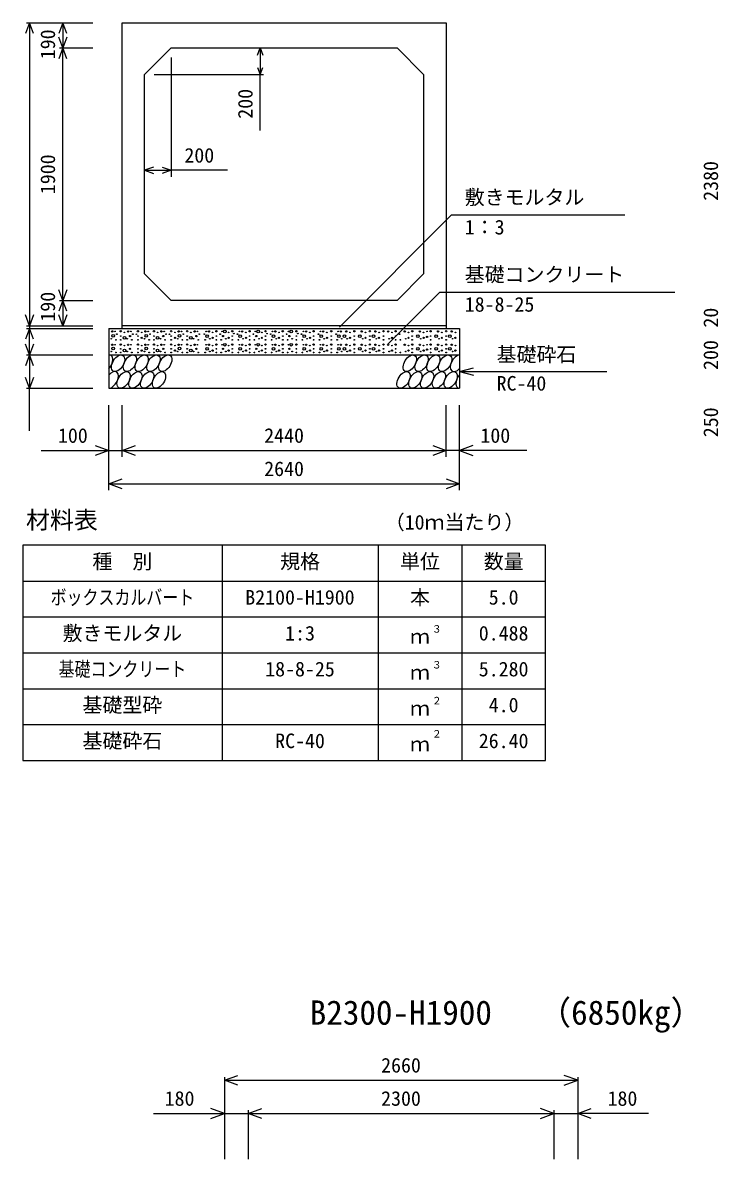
# Model space of a CAD drawing. Units: millimetres, scale not verified. Extents: x -100800 to 100800, y -35640 to 35640.
# Drawn here: x 26172 to 31407, y 17928 to 26480 of the extents above; entities that cross this region are included whole.
import ezdxf
from ezdxf.enums import TextEntityAlignment as Align

# ---------------------------------------------------------------- set-up
doc = ezdxf.new("R2010")
doc.units = ezdxf.units.MM
doc.header["$LTSCALE"] = 120
for name, color, linetype, lineweight in [('0-0_DIM', 7, 'Continuous', 25), ('0-2_HATCH', 6, 'Continuous', 25), ('0-3_HYO', 3, 'Continuous', 25), ('0-4_HYO2', 4, 'Continuous', 25), ('0-5_OUTLINE', 3, 'Continuous', 25), ('0-7_TXT', 7, 'Continuous', 25)]:
    doc.layers.add(name, color=color, linetype=linetype, lineweight=lineweight)
doc.styles.add('ＭＳ ゴシック', font='')
doc.styles.get('ＭＳ ゴシック').set_extended_font_data('MS Gothic')

msp = doc.modelspace()

# ---------------------------------------------------------------- linework, layer by layer
at = {"layer": '0-0_DIM'}
for p, q in [((26199, 26480.3), (26699.1, 26480.3)), ((26223, 26480.3), (26223, 24200.3)), ((26473, 26480.3), (26473, 26290.3)), ((26449, 26290.3), (26699.1, 26290.3)), ((26473, 24390.3), (26473, 26290.3)), ((27959.5, 26290.3), (27959.5, 26090.3)), ((27289.1, 26218.3), (27289.1, 25321.7)), ((27161.1, 26090.3), (27983.5, 26090.3)), ((27959.5, 25669.5), (27959.5, 26090.3)), ((27089.1, 25369.7), (27289.1, 25369.7)), ((27713.2, 25369.7), (27289.1, 25369.7)), ((29399, 25034.2), (28554.9, 24190.2)), ((29399, 25034.2), (30704.7, 25034.2)), ((26449, 24390.3), (26699.1, 24390.3)), ((26473, 24390.3), (26473, 24200.3)), ((29311.3, 24453.1), (28918.5, 24060.3)), ((29311.3, 24453.1), (31080.3, 24453.1)), ((26199, 24200.3), (26699.1, 24200.3)), ((26199, 24180.3), (26699.1, 24180.3)), ((26223, 24200.3), (26223, 24180.3)), ((26223, 23980.3), (26223, 24180.3)), ((26199, 23980.3), (26699.1, 23980.3)), ((26223, 23980.3), (26223, 23730.3)), ((29459.1, 23855.3), (29563.4, 23883.3)), ((29459.1, 23855.3), (30568, 23855.3)), ((29459.1, 23855.3), (29563.4, 23827.3)), ((26199, 23730.3), (26699.1, 23730.3)), ((26223, 23408.2), (26223, 23730.3)), ((26819.1, 22963.1), (26819.1, 23602.7)), ((26919.1, 23213.1), (26919.1, 23602.7)), ((29359.1, 23213.1), (29359.1, 23602.7)), ((29459.1, 22963.1), (29459.1, 23602.7)), ((26311.1, 23261.1), (26819.1, 23261.1)), ((26819.1, 23261.1), (26919.1, 23261.1)), ((26919.1, 23261.1), (29359.1, 23261.1)), ((26819.1, 23011.1), (29459.1, 23011.1)), ((27689.1, 18546.6), (27689.1, 17928)), ((27689.1, 18522.6), (30349.1, 18522.6)), ((30349.1, 18546.6), (30349.1, 17928)), ((27156.4, 18272.6), (27689.1, 18272.6)), ((27869.1, 18296.6), (27869.1, 17928)), ((30169.1, 18296.6), (30169.1, 17928)), ((30881.8, 18272.6), (30349.1, 18272.6))]:
    msp.add_line(p, q, dxfattribs=at)
for points in [[(26252.6, 26399.1), (26223, 26480.3), (26193.5, 26399.1)], [(26502.6, 26399.1), (26473, 26480.3), (26443.5, 26399.1)], [(26502.6, 26371.5), (26473, 26290.3), (26443.5, 26371.5)], [(26502.6, 26209.1), (26473, 26290.3), (26443.5, 26209.1)], [(27939.8, 26236.2), (27959.5, 26290.3), (27979.2, 26236.2)], [(27939.8, 26144.4), (27959.5, 26090.3), (27979.2, 26144.4)], [(27156.8, 25394.3), (27089.1, 25369.7), (27156.8, 25345)], [(27221.4, 25394.3), (27289.1, 25369.7), (27221.4, 25345)], [(26502.6, 24471.5), (26473, 24390.3), (26443.5, 24471.5)], [(26502.6, 24309.1), (26473, 24390.3), (26443.5, 24309.1)], [(26252.6, 24281.5), (26223, 24200.3), (26193.5, 24281.5)], [(26502.6, 24281.5), (26473, 24200.3), (26443.5, 24281.5)], [(26252.6, 24099.1), (26223, 24180.3), (26193.5, 24099.1)], [(26252.6, 24061.5), (26223, 23980.3), (26193.5, 24061.5)], [(26252.6, 23899.1), (26223, 23980.3), (26193.5, 23899.1)], [(26252.6, 23811.5), (26223, 23730.3), (26193.5, 23811.5)], [(26717.6, 23298), (26819.1, 23261.1), (26717.6, 23224.1)], [(27020.6, 23224.1), (26919.1, 23261.1), (27020.6, 23298)], [(29257.6, 23298), (29359.1, 23261.1), (29257.6, 23224.1)], [(29560.6, 23298), (29459.1, 23261.1), (29560.6, 23224.1)], [(29967.1, 23261.1), (29459.1, 23261.1), (29359.1, 23261.1)], [(26920.6, 22974.1), (26819.1, 23011.1), (26920.6, 23048)], [(29357.6, 23048), (29459.1, 23011.1), (29357.6, 22974.1)], [(27790.6, 18485.7), (27689.1, 18522.6), (27790.6, 18559.6)], [(30247.6, 18485.7), (30349.1, 18522.6), (30247.6, 18559.6)], [(27587.6, 18235.7), (27689.1, 18272.6), (27587.6, 18309.6)], [(27970.6, 18235.7), (27869.1, 18272.6), (27970.6, 18309.6)], [(30067.6, 18235.7), (30169.1, 18272.6), (30067.6, 18309.6)], [(30450.6, 18235.7), (30349.1, 18272.6), (30450.6, 18309.6)], [(27689.1, 18272.6), (27869.1, 18272.6), (30169.1, 18272.6), (30349.1, 18272.6)]]:
    msp.add_lwpolyline(points, dxfattribs=at)
at = {"layer": '0-2_HATCH'}
for centre, radius in [((26845.1, 24157.5), 5), ((26851.7, 24124.5), 10), ((26866.2, 24157.5), 2.5), ((26880.2, 24136.5), 2.5), ((26909.1, 24158.4), 5), ((26909.1, 24122.5), 2.5), ((26937.1, 24109.3), 10), ((26937.1, 24150.5), 2.5), ((26965.1, 24157.5), 5), ((26979.2, 24122.5), 5), ((26986.2, 24157.5), 2.5), ((27000.2, 24136.5), 2.5), ((27026.7, 24135.6), 2.5), ((27039.1, 24158.4), 5), ((27039.1, 24122.5), 2.5), ((27067.1, 24150.5), 2.5), ((27095.1, 24157.5), 5), ((27101.7, 24124.5), 10), ((27116.2, 24157.5), 2.5), ((27130.2, 24136.5), 2.5), ((27159.1, 24158.4), 5), ((27159.1, 24122.5), 2.5), ((27187.1, 24109.3), 10), ((27187.1, 24150.5), 2.5), ((27215.1, 24157.5), 5), ((27229.2, 24122.5), 5), ((27236.2, 24157.5), 2.5), ((27250.2, 24136.5), 2.5), ((27276.7, 24135.6), 2.5), ((27289.1, 24158.4), 5), ((27289.1, 24122.5), 2.5), ((27317.1, 24150.5), 2.5), ((27345.1, 24157.5), 5), ((27351.7, 24124.5), 10), ((27366.2, 24157.5), 2.5), ((27380.2, 24136.5), 2.5), ((27409.1, 24158.4), 5), ((27409.1, 24122.5), 2.5), ((27437.1, 24109.3), 10), ((27437.1, 24150.5), 2.5), ((27465.1, 24157.5), 5), ((27479.2, 24122.5), 5), ((27486.2, 24157.5), 2.5), ((27500.2, 24136.5), 2.5), ((27538, 24136.5), 2.5), ((27559, 24122.5), 10), ((27552, 24157.5), 2.5), ((27573.1, 24157.5), 5), ((27601.1, 24150.5), 2.5), ((27629.1, 24158.4), 5), ((27629.1, 24122.5), 2.5), ((27658, 24136.5), 2.5), ((27672, 24157.5), 2.5), ((27679, 24122.5), 5), ((27693.1, 24157.5), 10), ((27721.1, 24150.5), 2.5), ((27749.1, 24158.4), 5), ((27749.1, 24122.5), 2.5), ((27760.5, 24140.8), 2.5), ((27788, 24136.5), 2.5), ((27809, 24122.5), 10), ((27802, 24157.5), 2.5), ((27823.1, 24157.5), 5), ((27851.1, 24150.5), 2.5), ((27879.1, 24158.4), 5), ((27879.1, 24122.5), 2.5), ((27908, 24136.5), 2.5), ((27922, 24157.5), 2.5), ((27929, 24122.5), 5), ((27943.1, 24157.5), 10), ((27971.1, 24150.5), 2.5), ((27999.1, 24158.4), 5), ((27999.1, 24122.5), 2.5), ((28010.5, 24140.8), 2.5), ((28038, 24136.5), 2.5), ((28059, 24122.5), 10), ((28052, 24157.5), 2.5), ((28073.1, 24157.5), 5), ((28101.1, 24150.5), 2.5), ((28129.1, 24158.4), 5), ((28129.1, 24122.5), 2.5), ((28158, 24136.5), 2.5), ((28172, 24157.5), 2.5), ((28179, 24122.5), 5), ((28193.1, 24157.5), 10), ((28231, 24158.4), 5), ((28231, 24122.5), 2.5), ((28242.3, 24140.8), 2.5), ((28269.8, 24136.5), 2.5), ((28290.9, 24122.5), 10), ((28283.9, 24157.5), 2.5), ((28304.9, 24157.5), 5), ((28332.9, 24150.5), 2.5), ((28361, 24158.4), 5), ((28361, 24122.5), 2.5), ((28397.9, 24136.5), 2.5), ((28418.9, 24122.5), 10), ((28411.9, 24157.5), 2.5), ((28432.9, 24157.5), 5), ((28461, 24150.5), 2.5), ((28493.9, 24158.4), 5), ((28493.9, 24122.5), 2.5), ((28530.8, 24136.5), 2.5), ((28551.9, 24122.5), 10), ((28544.8, 24157.5), 2.5), ((28565.9, 24157.5), 5), ((28592.5, 24122.5), 10), ((28606.5, 24157.5), 5), ((28634.6, 24150.5), 2.5), ((28667.5, 24158.4), 5), ((28667.5, 24122.5), 2.5), ((28709.4, 24122.5), 10), ((28723.4, 24157.5), 5), ((28751.4, 24150.5), 2.5), ((28784.3, 24158.4), 5), ((28784.3, 24122.5), 2.5), ((28812.1, 24122.5), 10), ((28826.1, 24157.5), 5), ((28854.1, 24150.5), 2.5), ((28887, 24158.4), 5), ((28887, 24122.5), 2.5), ((28922.3, 24157.5), 5), ((28950.3, 24150.5), 2.5), ((28978.4, 24158.4), 5), ((28978.4, 24122.5), 2.5), ((29007.2, 24136.5), 2.5), ((29047.1, 24157.5), 5), ((29075.1, 24150.5), 2.5), ((29103.2, 24158.4), 5), ((29103.2, 24122.5), 2.5), ((29146.5, 24122.5), 10), ((29160.5, 24157.5), 5), ((29188.6, 24150.5), 2.5), ((29214.7, 24116.3), 5), ((29214.7, 24157.5), 2.5), ((29242, 24158.4), 5), ((29242, 24122.5), 2.5), ((29283.9, 24122.5), 10), ((29297.9, 24157.5), 5), ((29326, 24150.5), 2.5), ((29358.9, 24158.4), 5), ((29358.9, 24122.5), 2.5), ((29386.6, 24122.5), 10), ((29400.6, 24157.5), 5), ((29428.7, 24150.5), 2.5), ((26838.1, 24102.3), 2.5), ((26845.1, 24057.5), 5), ((26851.7, 24028.4), 10), ((26866.2, 24057.5), 2.5), ((26873.2, 24094.4), 2.5), ((26909.1, 24058.4), 5), ((26909.1, 24094.4), 2.5), ((26937.1, 24050.5), 2.5), ((26958.1, 24102.3), 2.5), ((26965.1, 24057.5), 5), ((26986.2, 24057.5), 2.5), ((26993.2, 24094.4), 2.5), ((27039.1, 24058.4), 5), ((27039.1, 24094.4), 2.5), ((27067.1, 24109.3), 5), ((27067.1, 24050.5), 2.5), ((27088.1, 24102.3), 2.5), ((27095.1, 24057.5), 5), ((27101.7, 24028.4), 10), ((27116.2, 24057.5), 2.5), ((27123.2, 24094.4), 2.5), ((27159.1, 24058.4), 5), ((27159.1, 24094.4), 2.5), ((27187.1, 24050.5), 2.5), ((27208.1, 24102.3), 2.5), ((27215.1, 24057.5), 5), ((27236.2, 24057.5), 2.5), ((27243.2, 24094.4), 2.5), ((27289.1, 24058.4), 5), ((27289.1, 24094.4), 2.5), ((27317.1, 24109.3), 5), ((27317.1, 24050.5), 2.5), ((27338.1, 24102.3), 2.5), ((27345.1, 24057.5), 5), ((27351.7, 24028.4), 10), ((27366.2, 24057.5), 2.5), ((27373.2, 24094.4), 2.5), ((27409.1, 24058.4), 5), ((27409.1, 24094.4), 2.5), ((27437.1, 24050.5), 2.5), ((27458.1, 24102.3), 2.5), ((27465.1, 24057.5), 5), ((27486.2, 24057.5), 2.5), ((27493.2, 24094.4), 2.5), ((27545, 24094.4), 2.5), ((27559, 24026.4), 10), ((27552, 24057.5), 2.5), ((27573.1, 24057.5), 5), ((27580.1, 24102.3), 2.5), ((27601.1, 24109.3), 5), ((27601.1, 24050.5), 2.5), ((27629.1, 24058.4), 5), ((27629.1, 24094.4), 2.5), ((27665, 24094.4), 2.5), ((27672, 24057.5), 2.5), ((27693.1, 24057.5), 10), ((27700.1, 24102.3), 2.5), ((27721.1, 24109.3), 5), ((27721.1, 24050.5), 2.5), ((27749.1, 24058.4), 5), ((27749.1, 24094.4), 2.5), ((27795, 24094.4), 2.5), ((27809, 24026.4), 10), ((27802, 24057.5), 2.5), ((27823.1, 24057.5), 5), ((27830.1, 24102.3), 2.5), ((27851.1, 24109.3), 5), ((27851.1, 24050.5), 2.5), ((27879.1, 24058.4), 5), ((27879.1, 24094.4), 2.5), ((27915, 24094.4), 2.5), ((27922, 24057.5), 2.5), ((27943.1, 24057.5), 10), ((27950.1, 24102.3), 2.5), ((27971.1, 24109.3), 5), ((27971.1, 24050.5), 2.5), ((27999.1, 24058.4), 5), ((27999.1, 24094.4), 2.5), ((28045, 24094.4), 2.5), ((28059, 24026.4), 10), ((28052, 24057.5), 2.5), ((28073.1, 24057.5), 5), ((28080.1, 24102.3), 2.5), ((28101.1, 24109.3), 5), ((28101.1, 24050.5), 2.5), ((28129.1, 24058.4), 5), ((28129.1, 24094.4), 2.5), ((28165, 24094.4), 2.5), ((28172, 24057.5), 2.5), ((28193.1, 24057.5), 10), ((28200.1, 24102.3), 2.5), ((28231, 24058.4), 5), ((28231, 24094.4), 2.5), ((28276.8, 24094.4), 2.5), ((28290.9, 24026.4), 10), ((28283.9, 24057.5), 2.5), ((28304.9, 24057.5), 5), ((28311.9, 24102.3), 2.5), ((28332.9, 24109.3), 5), ((28332.9, 24050.5), 2.5), ((28361, 24058.4), 5), ((28361, 24094.4), 2.5), ((28404.9, 24094.4), 2.5), ((28418.9, 24026.4), 10), ((28411.9, 24057.5), 2.5), ((28432.9, 24057.5), 5), ((28440, 24102.3), 2.5), ((28461, 24109.3), 5), ((28461, 24050.5), 2.5), ((28493.9, 24058.4), 5), ((28493.9, 24094.4), 2.5), ((28537.8, 24094.4), 2.5), ((28551.9, 24026.4), 10), ((28544.8, 24057.5), 2.5), ((28565.9, 24057.5), 5), ((28572.9, 24102.3), 2.5), ((28592.5, 24026.4), 10), ((28606.5, 24057.5), 5), ((28613.6, 24102.3), 2.5), ((28634.6, 24109.3), 5), ((28634.6, 24050.5), 2.5), ((28667.5, 24058.4), 5), ((28667.5, 24094.4), 2.5), ((28709.4, 24026.4), 10), ((28723.4, 24057.5), 5), ((28730.4, 24102.3), 2.5), ((28751.4, 24109.3), 5), ((28751.4, 24050.5), 2.5), ((28784.3, 24058.4), 5), ((28784.3, 24094.4), 2.5), ((28812.1, 24026.4), 10), ((28826.1, 24057.5), 5), ((28833.1, 24102.3), 2.5), ((28854.1, 24109.3), 5), ((28854.1, 24050.5), 2.5), ((28887, 24058.4), 5), ((28887, 24094.4), 2.5), ((28922.3, 24057.5), 5), ((28929.3, 24102.3), 2.5), ((28950.3, 24109.3), 5), ((28950.3, 24050.5), 2.5), ((28978.4, 24058.4), 5), ((28978.4, 24094.4), 2.5), ((29014.2, 24094.4), 2.5), ((29047.1, 24057.5), 5), ((29054.1, 24102.3), 2.5), ((29075.1, 24109.3), 5), ((29075.1, 24050.5), 2.5), ((29103.2, 24058.4), 5), ((29103.2, 24094.4), 2.5), ((29146.5, 24026.4), 10), ((29160.5, 24057.5), 5), ((29167.5, 24102.3), 2.5), ((29188.6, 24109.3), 5), ((29188.6, 24050.5), 2.5), ((29214.7, 24057.5), 2.5), ((29242, 24058.4), 5), ((29242, 24094.4), 2.5), ((29283.9, 24026.4), 10), ((29297.9, 24057.5), 5), ((29305, 24102.3), 2.5), ((29326, 24109.3), 5), ((29326, 24050.5), 2.5), ((29358.9, 24058.4), 5), ((29358.9, 24094.4), 2.5), ((29386.6, 24026.4), 10), ((29400.6, 24057.5), 5), ((29407.6, 24102.3), 2.5), ((29428.7, 24109.3), 5), ((29428.7, 24050.5), 2.5), ((26838.1, 24006.2), 2.5), ((26873.2, 23998.4), 2.5), ((26909.1, 24026.4), 2.5), ((26909.1, 23998.4), 2.5), ((26937.1, 24013.2), 10), ((26958.1, 24006.2), 2.5), ((26979.2, 24026.4), 5), ((26993.2, 23998.4), 2.5), ((27039.1, 24026.4), 2.5), ((27039.1, 23998.4), 2.5), ((27067.1, 24013.2), 5), ((27088.1, 24006.2), 2.5), ((27123.2, 23998.4), 2.5), ((27159.1, 24026.4), 2.5), ((27159.1, 23998.4), 2.5), ((27187.1, 24013.2), 10), ((27208.1, 24006.2), 2.5), ((27229.2, 24026.4), 5), ((27243.2, 23998.4), 2.5), ((27289.1, 24026.4), 2.5), ((27289.1, 23998.4), 2.5), ((27317.1, 24013.2), 5), ((27338.1, 24006.2), 2.5), ((27373.2, 23998.4), 2.5), ((27409.1, 24026.4), 2.5), ((27409.1, 23998.4), 2.5), ((27437.1, 24013.2), 10), ((27458.1, 24006.2), 2.5), ((27479.2, 24026.4), 5), ((27493.2, 23998.4), 2.5), ((27545, 23998.4), 2.5), ((27580.1, 24006.2), 2.5), ((27601.1, 24013.2), 5), ((27629.1, 24026.4), 2.5), ((27629.1, 23998.4), 2.5), ((27665, 23998.4), 2.5), ((27679, 24026.4), 5), ((27700.1, 24006.2), 2.5), ((27721.1, 24013.2), 5), ((27749.1, 24026.4), 2.5), ((27749.1, 23998.4), 2.5), ((27795, 23998.4), 2.5), ((27830.1, 24006.2), 2.5), ((27851.1, 24013.2), 5), ((27879.1, 24026.4), 2.5), ((27879.1, 23998.4), 2.5), ((27915, 23998.4), 2.5), ((27929, 24026.4), 5), ((27950.1, 24006.2), 2.5), ((27971.1, 24013.2), 5), ((27999.1, 24026.4), 2.5), ((27999.1, 23998.4), 2.5), ((28045, 23998.4), 2.5), ((28080.1, 24006.2), 2.5), ((28101.1, 24013.2), 5), ((28129.1, 24026.4), 2.5), ((28129.1, 23998.4), 2.5), ((28165, 23998.4), 2.5), ((28179, 24026.4), 5), ((28200.1, 24006.2), 2.5), ((28231, 24026.4), 2.5), ((28231, 23998.4), 2.5), ((28276.8, 23998.4), 2.5), ((28311.9, 24006.2), 2.5), ((28332.9, 24013.2), 5), ((28361, 24026.4), 2.5), ((28361, 23998.4), 2.5), ((28404.9, 23998.4), 2.5), ((28440, 24006.2), 2.5), ((28461, 24013.2), 5), ((28493.9, 24026.4), 2.5), ((28493.9, 23998.4), 2.5), ((28537.8, 23998.4), 2.5), ((28572.9, 24006.2), 2.5), ((28613.6, 24006.2), 2.5), ((28634.6, 24013.2), 5), ((28667.5, 24026.4), 2.5), ((28667.5, 23998.4), 2.5), ((28730.4, 24006.2), 2.5), ((28751.4, 24013.2), 5), ((28784.3, 24026.4), 2.5), ((28784.3, 23998.4), 2.5), ((28833.1, 24006.2), 2.5), ((28854.1, 24013.2), 5), ((28887, 24026.4), 2.5), ((28887, 23998.4), 2.5), ((28929.3, 24006.2), 2.5), ((28950.3, 24013.2), 5), ((28978.4, 24026.4), 2.5), ((28978.4, 23998.4), 2.5), ((29014.2, 23998.4), 2.5), ((29054.1, 24006.2), 2.5), ((29075.1, 24013.2), 5), ((29103.2, 24026.4), 2.5), ((29103.2, 23998.4), 2.5), ((29167.5, 24006.2), 2.5), ((29188.6, 24013.2), 5), ((29214.7, 24020.2), 5), ((29242, 24026.4), 2.5), ((29242, 23998.4), 2.5), ((29305, 24006.2), 2.5), ((29326, 24013.2), 5), ((29358.9, 24026.4), 2.5), ((29358.9, 23998.4), 2.5), ((29407.6, 24006.2), 2.5), ((29428.7, 24013.2), 5)]:
    msp.add_circle(centre, radius, dxfattribs=at)
for centre, start_param, end_param in [((26800.8, 23917.8), 4.335544, 6.724593), ((29439.8, 23917.8), 0.419949, 4.357003), ((26842.3, 23792.8), 3.496422, 7.58605), ((29481.4, 23792.8), 1.28053, 3.496422)]:
    msp.add_ellipse(centre, major_axis=(36.4, 58.9), ratio=0.5792, start_param=start_param, end_param=end_param, dxfattribs=at)
for centre in [(26889.5, 23917.8), (26978.2, 23917.8), (27066.9, 23917.8), (27155.6, 23917.8), (27244.3, 23917.8), (29085, 23917.8), (29173.7, 23917.8), (29262.4, 23917.8), (29351.1, 23917.8), (26931, 23792.8), (27019.7, 23792.8), (27108.4, 23792.8), (27197.1, 23792.8), (29037.9, 23792.8), (29126.6, 23792.8), (29215.3, 23792.8), (29304, 23792.8), (29392.7, 23792.8)]:
    msp.add_ellipse(centre, major_axis=(36.4, 58.9), ratio=0.5792, dxfattribs=at)
at = {"layer": '0-3_HYO'}
for p, q in [((27671.6, 22548.6), (27671.6, 20928.6)), ((28846.6, 22548.6), (28846.6, 20928.6)), ((29476.6, 22548.6), (29476.6, 20928.6)), ((26171.6, 22278.6), (30106.6, 22278.6))]:
    msp.add_line(p, q, dxfattribs=at)
msp.add_lwpolyline([(26171.6, 20928.6), (30106.6, 20928.6), (30106.6, 22548.6), (26171.6, 22548.6)], close=True, dxfattribs=at)
at = {"layer": '0-4_HYO2'}
for p, q in [((26171.6, 22008.6), (30106.6, 22008.6)), ((26171.6, 21738.6), (30106.6, 21738.6)), ((26171.6, 21468.6), (30106.6, 21468.6)), ((26171.6, 21198.6), (30106.6, 21198.6))]:
    msp.add_line(p, q, dxfattribs=at)
at = {"layer": '0-5_OUTLINE'}
for p, q in [((26919.1, 26480.3), (29359.1, 26480.3)), ((26919.1, 24180.3), (26919.1, 26480.3)), ((29359.1, 26480.3), (29359.1, 24180.3)), ((27089.1, 26090.3), (27289.1, 26290.3)), ((27289.1, 26290.3), (28989.1, 26290.3)), ((29189.1, 26090.3), (28989.1, 26290.3)), ((27089.1, 24590.3), (27089.1, 26090.3)), ((29189.1, 26090.3), (29189.1, 24590.3)), ((27089.1, 24590.3), (27289.1, 24390.3)), ((29189.1, 24590.3), (28989.1, 24390.3)), ((28989.1, 24390.3), (27289.1, 24390.3)), ((26819.1, 24180.3), (26819.1, 23730.3)), ((26819.1, 24180.3), (29459.1, 24180.3)), ((29359.1, 24200.3), (26919.1, 24200.3)), ((29459.1, 24180.3), (29459.1, 23730.3)), ((26819.1, 23980.3), (29459.1, 23980.3)), ((26819.1, 23730.3), (29459.1, 23730.3))]:
    msp.add_line(p, q, dxfattribs=at)

# ---------------------------------------------------------------- texts
at = {"layer": '0-0_DIM', "style": 'ＭＳ ゴシック'}
for s, p in [('190', (26448, 26205.6)), ('200', (27934.5, 25758)), ('1900', (26448, 25190.3)), ('2380', (31438, 25140.3)), ('190', (26448, 24231.1)), ('20', (31438, 24186.2)), ('200', (31438, 23867.8)), ('250', (31438, 23361.5))]:
    msp.add_text(s, height=110, rotation=90, dxfattribs=at).set_placement(p, align=Align.BOTTOM_LEFT)
for s, p in [('200', (27388.3, 25394.7)), ('敷きモルタル', (29498.6, 25079.2)), ('1：3', (29498.6, 24854)), ('基礎コンクリート', (29498.6, 24498)), ('18-8-25', (29498.6, 24272.9)), ('基礎砕石', (29738.3, 23896.5)), ('RC-40', (29738.3, 23678.9)), ('100', (26436.7, 23286.1)), ('2440', (27989.1, 23286.1)), ('100', (29616.5, 23286.1)), ('2640', (27989.1, 23036.1)), ('2660', (28869.1, 18547.6)), ('180', (27239.8, 18297.6)), ('2300', (28869.1, 18297.6)), ('180', (30573.4, 18297.6))]:
    msp.add_text(s, height=110, dxfattribs=at).set_placement(p, align=Align.BOTTOM_LEFT)
at = {"layer": '0-7_TXT', "style": 'ＭＳ ゴシック'}
for s, height, p in [('材料表', 132, (26196.6, 22633.6)), ('（10ｍ当たり）', 110, (28896.6, 22633.6)), ('種\u3000別', 110, (26696.6, 22338.6)), ('規格', 110, (28109.1, 22338.6)), ('単位', 110, (29011.6, 22338.6)), ('数量', 110, (29641.6, 22338.6)), ('B2100-H1900', 110, (27846.6, 22068.6)), ('本', 110, (29086.6, 22068.6)), ('5.0', 110, (29679.1, 22068.6)), ('敷きモルタル', 110, (26471.6, 21798.6)), ('1:3', 110, (28146.6, 21798.6)), ('３', 55, (29250.5, 21874.5)), ('0.488', 110, (29604.1, 21798.6)), ('ｍ', 110, (29086.6, 21773.6)), ('18-8-25', 110, (27996.6, 21528.6)), ('３', 55, (29250.5, 21604.5)), ('5.280', 110, (29604.1, 21528.6)), ('ｍ', 110, (29086.6, 21503.6)), ('基礎型砕', 110, (26621.6, 21258.6)), ('２', 55, (29250.5, 21334.5)), ('4.0', 110, (29679.1, 21258.6)), ('ｍ', 110, (29086.6, 21233.6)), ('基礎砕石', 110, (26621.6, 20988.6)), ('RC-40', 110, (28071.6, 20988.6)), ('２', 55, (29250.5, 21084.5)), ('26.40', 110, (29604.1, 20988.6)), ('ｍ', 110, (29086.6, 20963.6)), ('B2300-H1900', 183.3, (28331.6, 18885.3)), ('（6850kg）', 183.3, (30049.3, 18885.3))]:
    msp.add_text(s, height=height, dxfattribs=at).set_placement(p, align=Align.BOTTOM_LEFT)
at = {"layer": '0-7_TXT', "style": 'ＭＳ ゴシック', "width": 0.8}
for s, p in [('ボックスカルバート', (26381.6, 22068.6)), ('基礎コンクリート', (26441.6, 21528.6))]:
    msp.add_text(s, height=110, dxfattribs=at).set_placement(p, align=Align.BOTTOM_LEFT)

doc.saveas('drawing.dxf')
